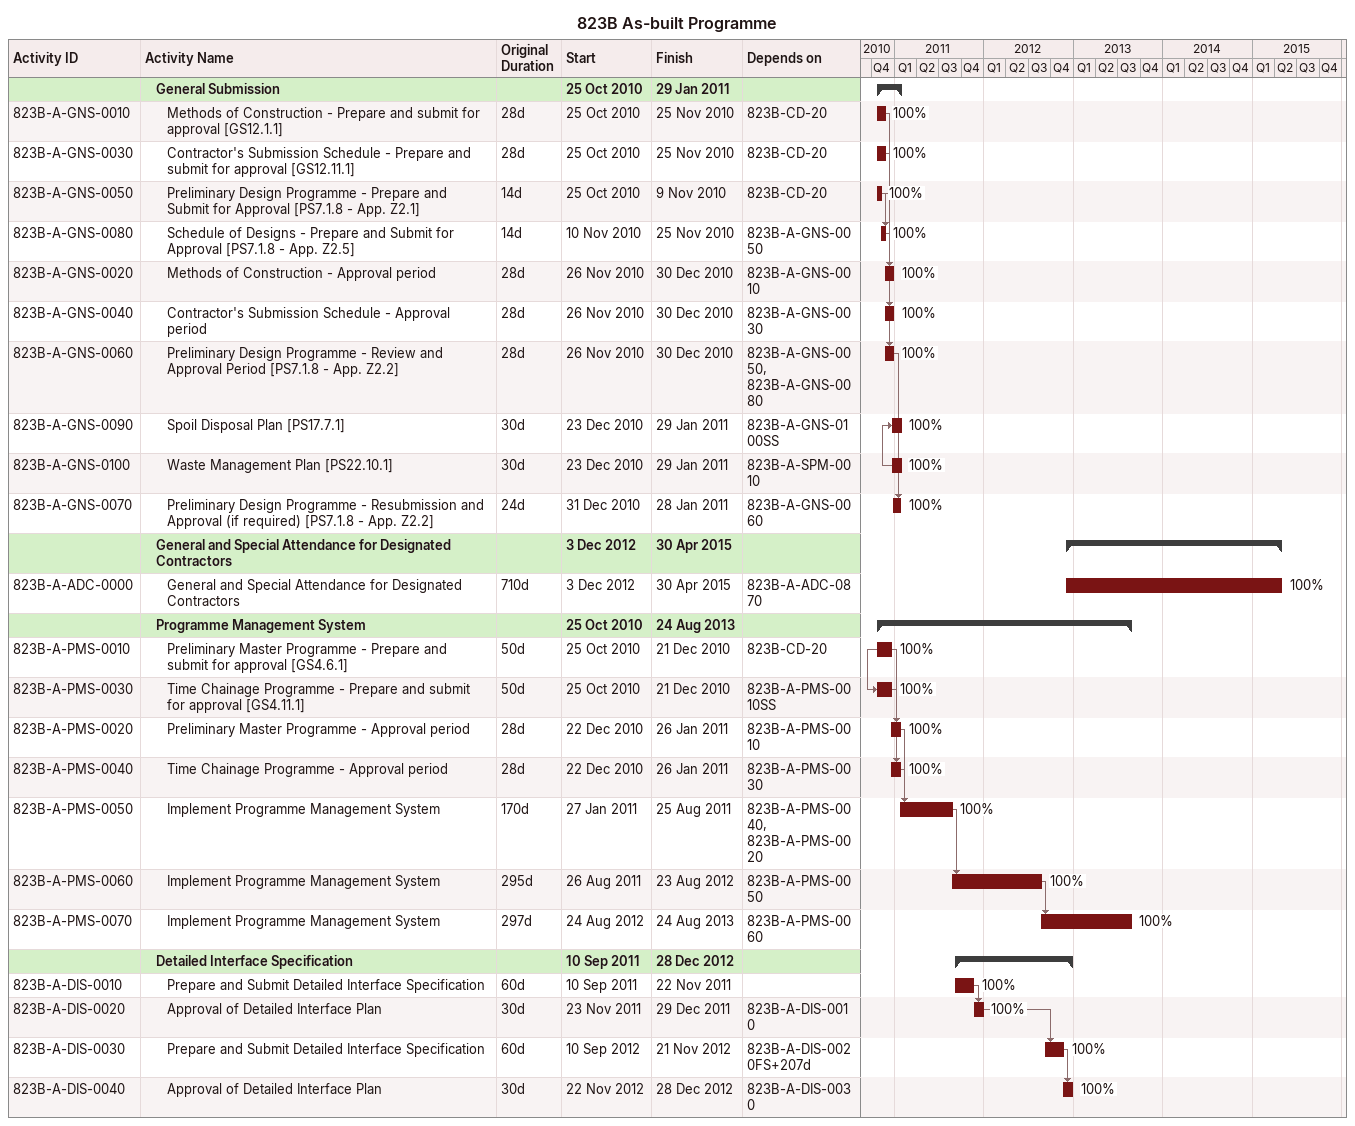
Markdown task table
823B As-built Programme

| ID | Level | Task | Original duration | Start | Finish | Predecessors | % complete |
|---|---|---|---|---|---|---|---|
|  | 2 | **General Submission** |  | 2010-10-25 | 2011-01-29 |  |  |
| 823B-A-GNS-0010 | 3 | Methods of Construction - Prepare and submit for approval [GS12.1.1] | 28d | 2010-10-25 | 2010-11-25 | 823B-CD-20 | 100 |
| 823B-A-GNS-0030 | 3 | Contractor's Submission Schedule - Prepare and submit for approval [GS12.11.1] | 28d | 2010-10-25 | 2010-11-25 | 823B-CD-20 | 100 |
| 823B-A-GNS-0050 | 3 | Preliminary Design Programme - Prepare and Submit for Approval [PS7.1.8 - App. Z2.1] | 14d | 2010-10-25 | 2010-11-09 | 823B-CD-20 | 100 |
| 823B-A-GNS-0080 | 3 | Schedule of Designs - Prepare and Submit for Approval [PS7.1.8 - App. Z2.5] | 14d | 2010-11-10 | 2010-11-25 | 823B-A-GNS-0050 | 100 |
| 823B-A-GNS-0020 | 3 | Methods of Construction - Approval period | 28d | 2010-11-26 | 2010-12-30 | 823B-A-GNS-0010 | 100 |
| 823B-A-GNS-0040 | 3 | Contractor's Submission Schedule - Approval period | 28d | 2010-11-26 | 2010-12-30 | 823B-A-GNS-0030 | 100 |
| 823B-A-GNS-0060 | 3 | Preliminary Design Programme - Review and Approval Period [PS7.1.8 - App. Z2.2] | 28d | 2010-11-26 | 2010-12-30 | 823B-A-GNS-0050, 823B-A-GNS-0080 | 100 |
| 823B-A-GNS-0090 | 3 | Spoil Disposal Plan [PS17.7.1] | 30d | 2010-12-23 | 2011-01-29 | 823B-A-GNS-0100SS | 100 |
| 823B-A-GNS-0100 | 3 | Waste Management Plan [PS22.10.1] | 30d | 2010-12-23 | 2011-01-29 | 823B-A-SPM-0010 | 100 |
| 823B-A-GNS-0070 | 3 | Preliminary Design Programme - Resubmission and Approval (if required) [PS7.1.8 - App. Z2.2] | 24d | 2010-12-31 | 2011-01-28 | 823B-A-GNS-0060 | 100 |
|  | 2 | **General and Special Attendance for Designated Contractors** |  | 2012-12-03 | 2015-04-30 |  |  |
| 823B-A-ADC-0000 | 3 | General and Special Attendance for Designated Contractors | 710d | 2012-12-03 | 2015-04-30 | 823B-A-ADC-0870 | 100 |
|  | 2 | **Programme Management System** |  | 2010-10-25 | 2013-08-24 |  |  |
| 823B-A-PMS-0010 | 3 | Preliminary Master Programme - Prepare and submit for approval [GS4.6.1] | 50d | 2010-10-25 | 2010-12-21 | 823B-CD-20 | 100 |
| 823B-A-PMS-0030 | 3 | Time Chainage Programme - Prepare and submit for approval [GS4.11.1] | 50d | 2010-10-25 | 2010-12-21 | 823B-A-PMS-0010SS | 100 |
| 823B-A-PMS-0020 | 3 | Preliminary Master Programme - Approval period | 28d | 2010-12-22 | 2011-01-26 | 823B-A-PMS-0010 | 100 |
| 823B-A-PMS-0040 | 3 | Time Chainage Programme - Approval period | 28d | 2010-12-22 | 2011-01-26 | 823B-A-PMS-0030 | 100 |
| 823B-A-PMS-0050 | 3 | Implement Programme Management System | 170d | 2011-01-27 | 2011-08-25 | 823B-A-PMS-0040, 823B-A-PMS-0020 | 100 |
| 823B-A-PMS-0060 | 3 | Implement Programme Management System | 295d | 2011-08-26 | 2012-08-23 | 823B-A-PMS-0050 | 100 |
| 823B-A-PMS-0070 | 3 | Implement Programme Management System | 297d | 2012-08-24 | 2013-08-24 | 823B-A-PMS-0060 | 100 |
|  | 2 | **Detailed Interface Specification** |  | 2011-09-10 | 2012-12-28 |  |  |
| 823B-A-DIS-0010 | 3 | Prepare and Submit Detailed Interface Specification | 60d | 2011-09-10 | 2011-11-22 |  | 100 |
| 823B-A-DIS-0020 | 3 | Approval of Detailed Interface Plan | 30d | 2011-11-23 | 2011-12-29 | 823B-A-DIS-0010 | 100 |
| 823B-A-DIS-0030 | 3 | Prepare and Submit Detailed Interface Specification | 60d | 2012-09-10 | 2012-11-21 | 823B-A-DIS-0020FS+207d | 100 |
| 823B-A-DIS-0040 | 3 | Approval of Detailed Interface Plan | 30d | 2012-11-22 | 2012-12-28 | 823B-A-DIS-0030 | 100 |
